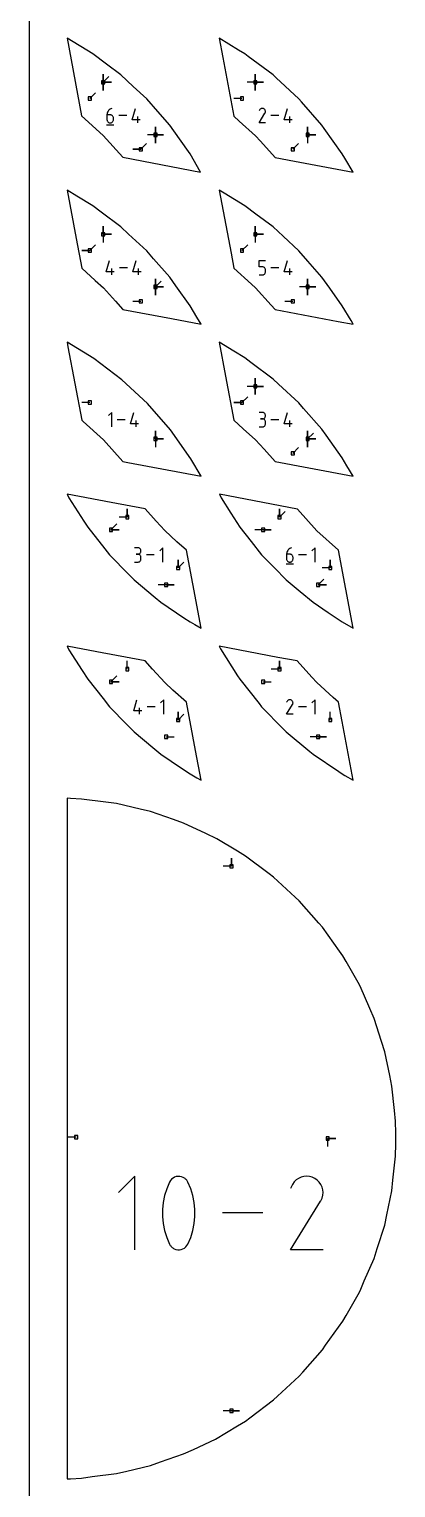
# Model space of a CAD drawing. Extents: x 0 to 800, y 0 to 1000.
# Drawn here: x 0 to 64.6, y 479.4 to 736.4 of the extents above; entities that cross this region are included whole.
import ezdxf

# ---------------------------------------------------------------- set-up
doc = ezdxf.new("R2010")
doc.units = 0

msp = doc.modelspace()

# ---------------------------------------------------------------- linework, layer by layer
at = {"layer": 'annotation', "color": 1}
for p, q in [((13.041676, 727.079997), (13.041676, 728.508747)), ((13.041676, 727.079997), (13.041676, 728.508747)), ((13.041676, 728.508747), (13.041676, 727.079997)), ((13.041676, 727.079997), (13.041676, 728.508747)), ((13.041676, 728.508747), (13.041676, 727.079997)), ((13.041676, 727.079997), (13.041676, 728.508747)), ((13.041676, 728.508747), (13.041676, 727.079997)), ((13.041676, 727.079997), (14.051955, 728.090275)), ((39.830454, 727.079997), (39.830454, 728.508747)), ((39.830454, 727.079997), (39.830454, 728.508747)), ((39.830454, 728.508747), (39.830454, 727.079997)), ((39.830454, 727.079997), (39.830454, 728.508747)), ((39.830454, 728.508747), (39.830454, 727.079997)), ((39.830454, 727.079997), (39.830454, 728.508747)), ((39.830454, 728.508747), (39.830454, 727.079997)), ((10.695753, 724.24101), (11.706032, 725.251288)), ((13.041676, 727.079997), (14.470426, 727.079997)), ((13.041676, 727.079997), (14.470426, 727.079997)), ((14.470426, 727.079997), (13.041676, 727.079997)), ((13.041676, 727.079997), (13.041676, 725.651247)), ((13.041676, 727.079997), (14.470426, 727.079997)), ((14.470426, 727.079997), (13.041676, 727.079997)), ((13.041676, 727.079997), (13.041676, 725.651247)), ((13.041676, 725.651247), (13.041676, 727.079997)), ((39.830454, 727.079997), (38.401704, 727.079997)), ((39.830454, 727.079997), (41.259204, 727.079996)), ((39.830454, 727.079997), (41.259204, 727.079996)), ((41.259204, 727.079996), (39.830454, 727.079997)), ((39.830454, 727.079997), (39.830454, 725.651247)), ((39.830454, 727.079997), (41.259204, 727.079996)), ((41.259204, 727.079996), (39.830454, 727.079997)), ((39.830454, 727.079997), (39.830454, 725.651247)), ((39.830454, 725.651247), (39.830454, 727.079997)), ((14.240462, 722.337842), (14.106466, 722.236795)), ((14.38935, 722.41981), (14.240462, 722.337842)), ((14.551604, 722.480645), (14.38935, 722.41981)), ((14.551604, 722.480645), (14.551604, 722.480645)), ((18.141094, 720.497121), (18.706673, 722.480645)), ((37.484531, 724.24101), (36.055781, 724.24101)), ((40.695428, 722.350599), (40.624613, 722.280732)), ((40.775881, 722.406077), (40.695428, 722.350599)), ((40.863818, 722.446606), (40.775881, 722.406077)), ((40.957085, 722.471628), (40.863818, 722.446606)), ((41.053528, 722.480583), (40.957085, 722.471628)), ((41.150995, 722.472911), (41.053528, 722.480583)), ((41.24733, 722.448053), (41.150995, 722.472911)), ((41.340382, 722.405449), (41.24733, 722.448053)), ((41.423606, 722.346352), (41.340382, 722.405449)), ((41.340382, 722.405449), (41.340382, 722.405449)), ((41.49319, 722.275435), (41.423606, 722.346352)), ((44.930064, 720.497121), (45.495643, 722.480645)), ((13.713377, 721.517246), (13.700836, 721.344849)), ((13.700836, 721.344849), (13.700836, 720.497121)), ((14.267215, 721.344849), (13.700836, 721.344849)), ((13.700836, 720.497121), (13.700836, 720.497121)), ((13.700836, 720.497121), (13.70998, 720.395234)), ((13.70998, 720.395234), (13.736337, 720.299324)), ((13.749982, 721.682885), (13.713377, 721.517246)), ((13.736337, 720.299324), (13.778293, 720.210996)), ((13.809121, 721.839713), (13.749982, 721.682885)), ((13.778293, 720.210996), (13.834233, 720.131854)), ((13.889268, 721.985676), (13.809121, 721.839713)), ((13.834233, 720.131854), (13.902544, 720.063503)), ((13.988892, 722.118721), (13.889268, 721.985676)), ((13.902544, 720.063503), (13.981611, 720.007547)), ((13.981611, 720.007547), (14.069822, 719.965592)), ((14.106466, 722.236795), (13.988892, 722.118721)), ((14.069822, 719.965592), (14.165561, 719.939242)), ((14.165561, 719.939242), (14.267215, 719.930102)), ((14.369079, 721.335759), (14.267215, 721.344849)), ((14.267215, 719.930102), (14.369079, 719.939242)), ((14.267215, 719.930102), (14.267215, 719.930102)), ((14.46493, 721.309541), (14.369079, 721.335759)), ((14.369079, 719.939242), (14.46493, 719.965592)), ((14.553173, 721.267778), (14.46493, 721.309541)), ((14.46493, 719.965592), (14.553173, 720.007547)), ((14.632215, 721.212049), (14.553173, 721.267778)), ((14.553173, 720.007547), (14.632215, 720.063503)), ((14.70046, 721.143937), (14.632215, 721.212049)), ((14.632215, 720.063503), (14.70046, 720.131854)), ((14.756314, 721.065022), (14.70046, 721.143937)), ((14.70046, 720.131854), (14.756314, 720.210996)), ((14.798184, 720.976885), (14.756314, 721.065022)), ((14.756314, 720.210996), (14.798184, 720.299324)), ((14.824475, 720.881107), (14.798184, 720.976885)), ((14.798184, 720.299324), (14.824475, 720.395234)), ((14.833593, 720.77927), (14.824475, 720.881107)), ((14.824475, 720.395234), (14.833593, 720.497121)), ((14.833593, 720.497121), (14.833593, 720.77927)), ((14.833593, 720.77927), (14.833593, 720.77927)), ((17.18488, 721.205374), (15.790287, 721.205374)), ((19.55728, 720.497121), (18.141094, 720.497121)), ((19.132776, 719.930102), (19.132776, 721.06286)), ((40.489614, 719.930082), (41.536319, 721.615142)), ((41.622371, 719.930082), (40.489614, 719.930082)), ((40.56559, 722.197035), (40.491214, 722.054361)), ((40.624613, 722.280732), (40.56559, 722.197035)), ((41.548516, 722.194873), (41.49319, 722.275435)), ((41.536319, 721.615142), (41.53757, 721.61669)), ((41.536319, 721.615142), (41.536319, 721.615142)), ((41.53757, 721.61669), (41.53877, 721.618252)), ((41.53877, 721.618252), (41.539927, 721.61984)), ((41.539927, 721.61984), (41.541047, 721.621467)), ((41.541047, 721.621467), (41.542141, 721.623147)), ((41.542141, 721.623147), (41.543214, 721.624893)), ((41.543214, 721.624893), (41.544276, 721.626718)), ((41.544276, 721.626718), (41.545334, 721.628635)), ((41.545334, 721.628635), (41.546396, 721.630657)), ((41.546396, 721.630657), (41.589614, 721.72345)), ((41.546396, 721.630657), (41.546396, 721.630657)), ((41.588965, 722.106839), (41.548516, 722.194873)), ((41.613918, 722.013506), (41.588965, 722.106839)), ((41.589614, 721.72345), (41.614861, 721.819638)), ((41.622756, 721.917048), (41.613918, 722.013506)), ((41.614861, 721.819638), (41.622756, 721.917048)), ((43.973851, 721.205374), (42.579257, 721.205374)), ((46.346251, 720.497121), (44.930064, 720.497121)), ((45.921747, 719.930102), (45.921747, 721.06286)), ((13.629899, 719.611284), (14.90517, 719.611284)), ((22.257868, 717.814576), (20.829118, 717.814576)), ((22.257868, 717.814576), (22.257868, 719.243326)), ((22.257868, 717.814576), (22.257868, 719.243326)), ((22.257868, 719.243326), (22.257868, 717.814576)), ((22.257868, 717.814576), (22.257868, 719.243326)), ((22.257868, 719.243326), (22.257868, 717.814576)), ((22.257868, 717.814576), (22.257868, 719.243326)), ((22.257868, 719.243326), (22.257868, 717.814576)), ((22.257868, 717.814576), (23.686618, 717.814576)), ((22.257868, 717.814576), (23.686618, 717.814576)), ((23.686618, 717.814576), (22.257868, 717.814576)), ((22.257868, 717.814576), (22.257868, 716.385826)), ((22.257868, 717.814576), (23.686618, 717.814576)), ((23.686618, 717.814576), (22.257868, 717.814576)), ((22.257868, 717.814576), (22.257868, 716.385826)), ((22.257868, 716.385826), (22.257868, 717.814576)), ((49.046646, 717.814576), (49.046646, 719.243326)), ((49.046646, 717.814576), (49.046646, 719.243326)), ((49.046646, 719.243326), (49.046646, 717.814576)), ((49.046646, 717.814576), (49.046646, 719.243326)), ((49.046646, 719.243326), (49.046646, 717.814576)), ((49.046646, 717.814576), (50.475396, 717.814576)), ((49.046646, 717.814576), (50.475396, 717.814576)), ((50.475396, 717.814576), (49.046646, 717.814576)), ((49.046646, 717.814576), (49.046646, 716.385826)), ((19.665014, 715.271749), (18.236264, 715.271749)), ((19.665014, 715.271749), (18.236264, 715.271749)), ((18.236264, 715.271749), (19.665014, 715.271749)), ((19.665014, 715.271749), (20.675293, 716.282027)), ((46.453792, 715.271749), (47.464071, 716.282027)), ((13.041676, 700.291219), (13.041676, 701.719969)), ((13.041676, 700.291219), (13.041676, 701.719969)), ((13.041676, 701.719969), (13.041676, 700.291219)), ((13.041676, 700.291219), (13.041676, 701.719969)), ((13.041676, 701.719969), (13.041676, 700.291219)), ((13.041676, 700.291219), (14.470426, 700.291219)), ((13.041676, 700.291219), (14.470426, 700.291219)), ((14.470426, 700.291219), (13.041676, 700.291219)), ((13.041676, 700.291219), (13.041676, 698.862469)), ((39.830454, 700.291219), (39.830454, 701.719969)), ((39.830454, 700.291219), (39.830454, 701.719969)), ((39.830454, 701.719969), (39.830454, 700.291219)), ((39.830454, 700.291219), (39.830454, 701.719969)), ((39.830454, 701.719969), (39.830454, 700.291219)), ((39.830454, 700.291219), (41.259204, 700.291219)), ((39.830454, 700.291219), (41.259204, 700.291219)), ((41.259204, 700.291219), (39.830454, 700.291219)), ((39.830454, 700.291219), (39.830454, 698.862469)), ((10.695753, 697.452232), (9.267003, 697.452232)), ((10.695753, 697.452232), (9.267003, 697.452232)), ((9.267003, 697.452232), (10.695753, 697.452232)), ((10.695753, 697.452232), (11.706032, 698.462511)), ((37.484531, 697.452232), (38.494809, 698.462511)), ((13.559122, 693.708343), (14.1247, 695.691868)), ((14.550804, 693.141325), (14.550804, 694.274082)), ((17.326595, 694.416596), (15.932001, 694.416596)), ((18.282808, 693.708343), (18.848387, 695.691868)), ((19.274491, 693.141325), (19.274491, 694.274082)), ((40.489614, 694.556071), (40.489614, 695.691868)), ((40.489614, 695.691868), (41.622371, 695.691868)), ((41.055993, 694.556071), (40.489614, 694.556071)), ((41.157689, 694.546981), (41.055993, 694.556071)), ((41.25345, 694.520763), (41.157689, 694.546981)), ((41.341667, 694.479), (41.25345, 694.520763)), ((41.420729, 694.423271), (41.341667, 694.479)), ((41.489027, 694.355159), (41.420729, 694.423271)), ((41.54495, 694.276244), (41.489027, 694.355159)), ((41.586888, 694.188107), (41.54495, 694.276244)), ((41.613232, 694.09233), (41.586888, 694.188107)), ((41.622371, 693.990493), (41.613232, 694.09233)), ((43.973658, 694.416596), (42.579065, 694.416596)), ((44.929872, 693.708343), (45.495451, 695.691868)), ((45.921554, 693.141325), (45.921554, 694.274082)), ((14.975308, 693.708343), (13.559122, 693.708343)), ((19.698995, 693.708343), (18.282808, 693.708343)), ((22.257868, 691.025798), (22.257868, 692.454548)), ((22.257868, 691.025798), (22.257868, 692.454548)), ((22.257868, 692.454548), (22.257868, 691.025798)), ((22.257868, 691.025798), (22.257868, 692.454548)), ((22.257868, 692.454548), (22.257868, 691.025798)), ((22.257868, 691.025798), (22.257868, 692.454548)), ((22.257868, 692.454548), (22.257868, 691.025798)), ((22.257868, 691.025798), (23.268147, 692.036077)), ((40.489614, 693.141325), (41.055993, 693.141325)), ((41.055993, 693.141325), (41.157647, 693.150464)), ((41.055993, 693.141325), (41.055993, 693.141325)), ((41.157647, 693.150464), (41.253386, 693.176814)), ((41.253386, 693.176814), (41.341596, 693.218769)), ((41.341596, 693.218769), (41.420664, 693.274725)), ((41.420664, 693.274725), (41.488974, 693.343076)), ((41.488974, 693.343076), (41.544915, 693.422218)), ((41.544915, 693.422218), (41.58687, 693.510547)), ((41.58687, 693.510547), (41.613227, 693.606456)), ((41.613227, 693.606456), (41.622371, 693.708343)), ((41.622371, 693.708343), (41.622371, 693.990493)), ((41.622371, 693.990493), (41.622371, 693.990493)), ((46.346058, 693.708343), (44.929872, 693.708343)), ((49.046646, 691.025798), (49.046646, 692.454548)), ((49.046646, 691.025798), (49.046646, 692.454548)), ((49.046646, 692.454548), (49.046646, 691.025798)), ((49.046646, 691.025798), (49.046646, 692.454548)), ((49.046646, 692.454548), (49.046646, 691.025798)), ((49.046646, 691.025798), (49.046646, 692.454548)), ((49.046646, 692.454548), (49.046646, 691.025798)), ((22.257868, 691.025798), (23.686618, 691.025798)), ((22.257868, 691.025798), (23.686618, 691.025798)), ((23.686618, 691.025798), (22.257868, 691.025798)), ((22.257868, 691.025798), (22.257868, 689.597048)), ((22.257868, 691.025798), (23.686618, 691.025798)), ((23.686618, 691.025798), (22.257868, 691.025798)), ((22.257868, 691.025798), (22.257868, 689.597048)), ((22.257868, 689.597048), (22.257868, 691.025798)), ((49.046646, 691.025798), (47.617896, 691.025798)), ((49.046646, 691.025798), (50.475396, 691.025798)), ((49.046646, 691.025798), (50.475396, 691.025798)), ((50.475396, 691.025798), (49.046646, 691.025798)), ((49.046646, 691.025798), (49.046646, 689.597048)), ((49.046646, 691.025798), (50.475396, 691.025798)), ((50.475396, 691.025798), (49.046646, 691.025798)), ((49.046646, 691.025798), (49.046646, 689.597048)), ((49.046646, 689.597048), (49.046646, 691.025798)), ((19.665014, 688.482971), (18.236264, 688.482971)), ((46.453792, 688.482971), (45.025042, 688.482971)), ((39.830454, 673.502441), (38.401704, 673.502441)), ((39.830454, 673.502441), (39.830454, 674.931191)), ((39.830454, 673.502441), (39.830454, 674.931191)), ((39.830454, 674.931191), (39.830454, 673.502441)), ((39.830454, 673.502441), (39.830454, 674.931191)), ((39.830454, 674.931191), (39.830454, 673.502441)), ((39.830454, 673.502441), (39.830454, 674.931191)), ((39.830454, 674.931191), (39.830454, 673.502441)), ((39.830454, 673.502441), (41.259204, 673.502441)), ((39.830454, 673.502441), (41.259204, 673.502441)), ((41.259204, 673.502441), (39.830454, 673.502441)), ((39.830454, 673.502441), (39.830454, 672.073691)), ((39.830454, 673.502441), (41.259204, 673.502441)), ((41.259204, 673.502441), (39.830454, 673.502441)), ((39.830454, 673.502441), (39.830454, 672.073691)), ((39.830454, 672.073691), (39.830454, 673.502441)), ((37.484531, 670.663454), (38.494809, 671.673733)), ((10.695753, 670.663454), (9.267003, 670.663454)), ((14.550804, 668.90309), (13.983785, 668.335911)), ((14.550804, 666.352547), (14.550804, 668.90309)), ((17.858224, 666.919565), (18.423803, 668.90309)), ((37.484531, 670.663454), (36.055781, 670.663454)), ((37.484531, 670.663454), (36.055781, 670.663454)), ((36.055781, 670.663454), (37.484531, 670.663454)), ((41.055993, 668.900131), (40.489614, 668.900131)), ((41.157857, 668.890987), (41.055993, 668.900131)), ((41.253708, 668.864638), (41.157857, 668.890987)), ((41.341951, 668.822704), (41.253708, 668.864638)), ((41.420993, 668.766804), (41.341951, 668.822704)), ((41.489238, 668.69856), (41.420993, 668.766804)), ((41.545092, 668.619592), (41.489238, 668.69856)), ((41.586962, 668.531521), (41.545092, 668.619592)), ((41.613253, 668.435968), (41.586962, 668.531521)), ((41.622371, 668.334552), (41.613253, 668.435968)), ((41.613253, 668.23266), (41.622371, 668.334552)), ((41.622371, 668.334552), (41.622371, 668.334552)), ((44.929872, 666.919565), (45.495451, 668.90309)), ((16.902011, 667.627818), (15.507417, 667.627818)), ((19.274411, 666.919565), (17.858224, 666.919565)), ((18.849907, 666.352547), (18.849907, 667.485304)), ((40.489614, 666.352627), (41.055993, 666.352627)), ((41.055993, 667.767374), (40.772403, 667.767374)), ((40.772403, 667.767374), (41.055993, 667.767374)), ((41.055993, 667.767374), (41.157857, 667.776519)), ((41.157857, 667.75823), (41.055993, 667.767374)), ((41.055993, 667.767374), (41.055993, 667.767374)), ((41.055993, 666.352627), (41.157857, 666.361765)), ((41.055993, 666.352627), (41.055993, 666.352627)), ((41.157857, 667.776519), (41.253708, 667.802883)), ((41.253708, 667.731881), (41.157857, 667.75823)), ((41.157857, 666.361765), (41.253708, 666.388101)), ((41.253708, 667.802883), (41.341951, 667.84486)), ((41.341951, 667.689946), (41.253708, 667.731881)), ((41.253708, 666.388101), (41.341951, 666.430018)), ((41.341951, 667.84486), (41.420993, 667.900841)), ((41.420993, 667.634047), (41.341951, 667.689946)), ((41.341951, 666.430018), (41.420993, 666.485901)), ((41.420993, 667.900841), (41.489238, 667.969218)), ((41.489238, 667.565803), (41.420993, 667.634047)), ((41.420993, 666.485901), (41.489238, 666.554131)), ((41.489238, 667.969218), (41.545092, 668.048386)), ((41.545092, 667.486835), (41.489238, 667.565803)), ((41.489238, 666.554131), (41.545092, 666.633094)), ((41.545092, 668.048386), (41.586962, 668.136735)), ((41.586962, 667.398764), (41.545092, 667.486835)), ((41.545092, 666.633094), (41.586962, 666.721171)), ((41.586962, 668.136735), (41.613253, 668.23266)), ((41.613253, 667.303211), (41.586962, 667.398764)), ((41.586962, 666.721171), (41.613253, 666.816748)), ((41.622371, 667.201795), (41.613253, 667.303211)), ((41.613253, 666.816748), (41.622371, 666.918206)), ((41.622371, 666.918206), (41.622371, 667.201795)), ((41.622371, 667.201795), (41.622371, 667.201795)), ((43.973658, 667.627818), (42.579065, 667.627818)), ((46.346058, 666.919565), (44.929872, 666.919565)), ((45.921554, 666.352547), (45.921554, 667.485304)), ((22.257868, 664.23702), (22.257868, 665.66577)), ((22.257868, 664.23702), (22.257868, 665.66577)), ((22.257868, 665.66577), (22.257868, 664.23702)), ((22.257868, 664.23702), (22.257868, 665.66577)), ((22.257868, 665.66577), (22.257868, 664.23702)), ((22.257868, 664.23702), (23.686618, 664.23702)), ((22.257868, 664.23702), (23.686618, 664.23702)), ((23.686618, 664.23702), (22.257868, 664.23702)), ((22.257868, 664.23702), (22.257868, 662.80827)), ((49.046646, 664.23702), (49.046646, 665.66577)), ((49.046646, 664.23702), (49.046646, 665.66577)), ((49.046646, 665.66577), (49.046646, 664.23702)), ((49.046646, 664.23702), (49.046646, 665.66577)), ((49.046646, 665.66577), (49.046646, 664.23702)), ((49.046646, 664.23702), (49.046646, 665.66577)), ((49.046646, 665.66577), (49.046646, 664.23702)), ((49.046646, 664.23702), (50.056925, 665.247299)), ((49.046646, 664.23702), (50.475396, 664.23702)), ((49.046646, 664.23702), (50.475396, 664.23702)), ((50.475396, 664.23702), (49.046646, 664.23702)), ((49.046646, 664.23702), (49.046646, 662.80827)), ((49.046646, 664.23702), (50.475396, 664.23702)), ((50.475396, 664.23702), (49.046646, 664.23702)), ((49.046646, 664.23702), (49.046646, 662.80827)), ((49.046646, 662.80827), (49.046646, 664.23702)), ((46.453792, 661.694193), (47.464071, 662.704472)), ((17.283764, 650.462687), (15.855014, 650.462687)), ((17.283764, 650.462687), (17.283764, 651.891437)), ((17.283764, 650.462687), (17.283764, 651.891437)), ((17.283764, 651.891437), (17.283764, 650.462687)), ((44.072542, 650.462687), (44.072542, 651.891437)), ((44.072542, 650.462687), (44.072542, 651.891437)), ((44.072542, 651.891437), (44.072542, 650.462687)), ((44.072542, 650.462687), (45.08282, 651.472966)), ((14.404077, 648.238463), (15.414355, 649.248742)), ((14.404077, 648.238463), (15.832827, 648.238463)), ((14.404077, 648.238463), (15.832827, 648.238463)), ((15.832827, 648.238463), (14.404077, 648.238463)), ((41.192855, 648.238463), (39.764105, 648.238463)), ((41.192855, 648.238463), (42.621605, 648.238463)), ((41.192855, 648.238463), (42.621605, 648.238463)), ((42.621605, 648.238463), (41.192855, 648.238463)), ((19.119825, 645.06337), (18.553446, 645.06337)), ((19.119825, 643.930613), (18.836236, 643.930613)), ((18.836236, 643.930613), (19.119825, 643.930613)), ((19.221689, 645.054227), (19.119825, 645.06337)), ((19.119825, 643.930613), (19.221689, 643.939758)), ((19.221689, 643.92147), (19.119825, 643.930613)), ((19.119825, 643.930613), (19.119825, 643.930613)), ((19.31754, 645.027878), (19.221689, 645.054227)), ((19.221689, 643.939758), (19.31754, 643.966123)), ((19.31754, 643.895121), (19.221689, 643.92147)), ((19.405784, 644.985943), (19.31754, 645.027878)), ((19.31754, 643.966123), (19.405784, 644.008099)), ((19.405784, 643.853186), (19.31754, 643.895121)), ((19.484825, 644.930044), (19.405784, 644.985943)), ((19.405784, 644.008099), (19.484825, 644.06408)), ((19.484825, 643.797286), (19.405784, 643.853186)), ((19.405784, 642.593258), (19.484825, 642.64914)), ((19.55307, 644.8618), (19.484825, 644.930044)), ((19.484825, 644.06408), (19.55307, 644.132458)), ((19.55307, 643.729042), (19.484825, 643.797286)), ((19.484825, 642.64914), (19.55307, 642.717371)), ((19.608924, 644.782832), (19.55307, 644.8618)), ((19.55307, 644.132458), (19.608924, 644.211625)), ((19.608924, 643.650075), (19.55307, 643.729042)), ((19.55307, 642.717371), (19.608924, 642.796333)), ((19.650794, 644.694761), (19.608924, 644.782832)), ((19.608924, 644.211625), (19.650794, 644.299975)), ((19.650794, 643.562004), (19.608924, 643.650075)), ((19.608924, 642.796333), (19.650794, 642.884411)), ((19.677085, 644.599207), (19.650794, 644.694761)), ((19.650794, 644.299975), (19.677085, 644.395899)), ((19.677085, 643.46645), (19.650794, 643.562004)), ((19.650794, 642.884411), (19.677085, 642.979987)), ((19.686203, 644.497791), (19.677085, 644.599207)), ((19.677085, 644.395899), (19.686203, 644.497791)), ((19.686203, 643.365034), (19.677085, 643.46645)), ((19.677085, 642.979987), (19.686203, 643.081445)), ((19.686203, 644.497791), (19.686203, 644.497791)), ((19.686203, 643.081445), (19.686203, 643.365034)), ((19.686203, 643.365034), (19.686203, 643.365034)), ((22.03749, 643.791058), (20.642897, 643.791058)), ((23.560802, 645.066329), (22.993784, 644.499151)), ((23.560802, 642.515786), (23.560802, 645.066329)), ((26.253025, 641.493426), (26.253025, 642.922176)), ((26.253025, 641.493426), (26.253025, 642.922176)), ((26.253025, 642.922176), (26.253025, 641.493426)), ((45.354765, 644.102929), (45.342224, 643.930533)), ((45.342224, 643.930533), (45.342224, 643.082805)), ((45.908603, 643.930533), (45.342224, 643.930533)), ((45.342224, 643.082805), (45.342224, 643.082805)), ((45.342224, 643.082805), (45.351368, 642.980918)), ((45.351368, 642.980918), (45.377725, 642.885008)), ((45.39137, 644.268569), (45.354765, 644.102929)), ((45.377725, 642.885008), (45.419681, 642.79668)), ((45.450509, 644.425397), (45.39137, 644.268569)), ((45.419681, 642.79668), (45.475621, 642.717538)), ((45.530655, 644.57136), (45.450509, 644.425397)), ((45.475621, 642.717538), (45.543932, 642.649186)), ((45.63028, 644.704405), (45.530655, 644.57136)), ((45.543932, 642.649186), (45.622999, 642.593231)), ((45.747854, 644.822478), (45.63028, 644.704405)), ((45.88185, 644.923526), (45.747854, 644.822478)), ((46.030738, 645.005494), (45.88185, 644.923526)), ((46.010467, 643.921442), (45.908603, 643.930533)), ((46.106318, 643.895225), (46.010467, 643.921442)), ((46.192991, 645.066329), (46.030738, 645.005494)), ((46.194561, 643.853461), (46.106318, 643.895225)), ((46.192991, 645.066329), (46.192991, 645.066329)), ((46.273603, 643.797733), (46.194561, 643.853461)), ((46.194561, 642.593231), (46.273603, 642.649186)), ((46.341848, 643.729621), (46.273603, 643.797733)), ((46.273603, 642.649186), (46.341848, 642.717538)), ((46.397702, 643.650706), (46.341848, 643.729621)), ((46.341848, 642.717538), (46.397702, 642.79668)), ((46.439572, 643.562569), (46.397702, 643.650706)), ((46.397702, 642.79668), (46.439572, 642.885008)), ((46.465863, 643.466791), (46.439572, 643.562569)), ((46.439572, 642.885008), (46.465863, 642.980918)), ((46.474981, 643.364954), (46.465863, 643.466791)), ((46.465863, 642.980918), (46.474981, 643.082805)), ((46.474981, 643.082805), (46.474981, 643.364954)), ((46.474981, 643.364954), (46.474981, 643.364954)), ((48.826268, 643.791058), (47.431675, 643.791058)), ((50.34958, 645.066329), (49.782562, 644.499151)), ((50.34958, 642.515786), (50.34958, 645.066329)), ((53.041803, 641.493426), (53.041803, 642.922176)), ((53.041803, 641.493426), (53.041803, 642.922176)), ((53.041803, 642.922176), (53.041803, 641.493426)), ((18.553446, 642.515866), (19.119825, 642.515866)), ((19.119825, 642.515866), (19.221689, 642.525004)), ((19.119825, 642.515866), (19.119825, 642.515866)), ((19.221689, 642.525004), (19.31754, 642.55134)), ((19.31754, 642.55134), (19.405784, 642.593258)), ((26.253025, 641.493426), (27.263304, 642.503705)), ((45.271287, 642.196968), (46.546558, 642.196968)), ((45.622999, 642.593231), (45.711209, 642.551276)), ((45.711209, 642.551276), (45.806949, 642.524926)), ((45.806949, 642.524926), (45.908603, 642.515786)), ((45.908603, 642.515786), (46.010467, 642.524926)), ((45.908603, 642.515786), (45.908603, 642.515786)), ((46.010467, 642.524926), (46.106318, 642.551276)), ((46.106318, 642.551276), (46.194561, 642.593231)), ((53.041803, 641.493426), (51.613053, 641.493426)), ((24.122795, 638.536318), (22.694045, 638.536318)), ((24.122795, 638.536318), (25.551545, 638.536318)), ((24.122795, 638.536318), (25.551545, 638.536318)), ((25.551545, 638.536318), (24.122795, 638.536318)), ((50.911573, 638.536318), (51.921851, 639.546597)), ((50.911573, 638.536318), (52.340323, 638.536318)), ((50.911573, 638.536318), (52.340323, 638.536318)), ((52.340323, 638.536318), (50.911573, 638.536318)), ((17.283764, 623.673909), (17.283764, 625.102659)), ((44.072542, 623.673909), (44.072542, 625.102659)), ((44.072542, 623.673909), (44.072542, 625.102659)), ((44.072542, 625.102659), (44.072542, 623.673909)), ((14.404077, 621.449685), (15.414355, 622.459964)), ((44.072542, 623.673909), (42.643792, 623.673909)), ((14.404077, 621.449685), (15.832827, 621.449685)), ((14.404077, 621.449685), (15.832827, 621.449685)), ((15.832827, 621.449685), (14.404077, 621.449685)), ((41.192855, 621.449685), (42.621604, 621.449685)), ((18.411732, 616.294026), (18.97731, 618.277551)), ((22.179205, 617.00228), (20.784612, 617.00228)), ((23.702517, 618.277551), (23.135499, 617.710373)), ((23.702517, 615.727008), (23.702517, 618.277551)), ((45.342224, 615.726987), (46.388929, 617.412048)), ((45.4182, 617.993941), (45.343823, 617.851267)), ((45.477223, 618.077637), (45.4182, 617.993941)), ((45.548038, 618.147504), (45.477223, 618.077637)), ((45.628491, 618.202982), (45.548038, 618.147504)), ((45.716427, 618.243512), (45.628491, 618.202982)), ((45.809694, 618.268534), (45.716427, 618.243512)), ((45.906138, 618.277489), (45.809694, 618.268534)), ((46.003605, 618.269817), (45.906138, 618.277489)), ((46.09994, 618.244959), (46.003605, 618.269817)), ((46.192991, 618.202354), (46.09994, 618.244959)), ((46.276216, 618.143257), (46.192991, 618.202354)), ((46.192991, 618.202354), (46.192991, 618.202354)), ((46.3458, 618.072341), (46.276216, 618.143257)), ((46.401126, 617.991779), (46.3458, 618.072341)), ((46.388929, 617.412048), (46.39018, 617.413596)), ((46.388929, 617.412048), (46.388929, 617.412048)), ((46.39018, 617.413596), (46.39138, 617.415158)), ((46.39138, 617.415158), (46.392536, 617.416745)), ((46.392536, 617.416745), (46.393657, 617.418373)), ((46.393657, 617.418373), (46.394751, 617.420053)), ((46.394751, 617.420053), (46.395824, 617.421799)), ((46.395824, 617.421799), (46.396886, 617.423623)), ((46.396886, 617.423623), (46.397944, 617.42554)), ((46.397944, 617.42554), (46.399005, 617.427563)), ((46.399005, 617.427563), (46.442224, 617.520356)), ((46.399005, 617.427563), (46.399005, 617.427563)), ((46.441575, 617.903745), (46.401126, 617.991779)), ((46.466528, 617.810412), (46.441575, 617.903745)), ((46.442224, 617.520356), (46.467471, 617.616544)), ((46.475366, 617.713954), (46.466528, 617.810412)), ((46.467471, 617.616544), (46.475366, 617.713954)), ((48.826461, 617.00228), (47.431867, 617.00228)), ((50.349773, 618.277551), (49.782754, 617.710373)), ((50.349773, 615.727008), (50.349773, 618.277551)), ((19.827918, 616.294026), (18.411732, 616.294026)), ((19.403414, 615.727008), (19.403414, 616.859765)), ((26.253025, 614.704648), (26.253025, 616.133398)), ((26.253025, 614.704648), (26.253025, 616.133398)), ((26.253025, 616.133398), (26.253025, 614.704648)), ((26.253025, 614.704648), (27.263304, 615.714927)), ((46.474981, 615.726987), (45.342224, 615.726987)), ((53.041803, 614.704648), (53.041803, 616.133398)), ((24.122795, 611.74754), (25.551545, 611.74754)), ((50.911573, 611.74754), (49.482823, 611.74754)), ((50.911573, 611.74754), (52.340323, 611.74754)), ((50.911573, 611.74754), (52.340323, 611.74754)), ((52.340323, 611.74754), (50.911573, 611.74754)), ((35.622755, 588.920505), (34.194005, 588.920505)), ((35.622755, 588.920505), (35.622755, 590.349254)), ((35.622755, 588.920505), (35.622755, 590.349254)), ((35.622755, 590.349254), (35.622755, 588.920505)), ((8.271666, 541.187112), (6.842916, 541.187112)), ((52.567917, 540.948987), (53.996667, 540.948987)), ((52.567917, 540.948987), (53.996667, 540.948987)), ((53.996667, 540.948987), (52.567917, 540.948987)), ((52.567917, 540.948987), (52.567917, 539.520237)), ((18.618258, 534.307265), (15.738506, 531.426701)), ((18.618258, 521.35366), (18.618258, 534.307265)), ((24.221259, 532.113854), (23.848846, 530.912295)), ((24.717811, 533.281548), (24.221259, 532.113854)), ((24.885026, 533.559619), (24.717811, 533.281548)), ((24.717811, 533.281548), (24.717811, 533.281548)), ((25.09342, 533.796584), (24.885026, 533.559619)), ((25.336093, 533.990151), (25.09342, 533.796584)), ((25.606145, 534.138026), (25.336093, 533.990151)), ((25.896676, 534.237916), (25.606145, 534.138026)), ((26.200786, 534.287528), (25.896676, 534.237916)), ((26.511576, 534.284569), (26.200786, 534.287528)), ((26.822144, 534.226744), (26.511576, 534.284569)), ((27.125592, 534.111762), (26.822144, 534.226744)), ((27.241757, 534.050718), (27.125592, 534.111762)), ((27.125592, 534.111762), (27.125592, 534.111762)), ((27.353229, 533.980601), (27.241757, 534.050718)), ((27.459465, 533.901967), (27.353229, 533.980601)), ((27.559925, 533.815369), (27.459465, 533.901967)), ((27.654066, 533.721364), (27.559925, 533.815369)), ((27.741348, 533.620505), (27.654066, 533.721364)), ((27.821228, 533.513349), (27.741348, 533.620505)), ((27.893165, 533.400449), (27.821228, 533.513349)), ((27.956618, 533.28236), (27.893165, 533.400449)), ((28.455577, 532.112259), (27.956618, 533.28236)), ((27.956618, 533.28236), (27.956618, 533.28236)), ((28.829796, 530.908896), (28.455577, 532.112259)), ((46.38789, 532.866878), (46.010151, 532.142269)), ((46.687657, 533.291951), (46.38789, 532.866878)), ((47.047309, 533.646788), (46.687657, 533.291951)), ((47.455909, 533.928548), (47.047309, 533.646788)), ((47.902519, 534.13439), (47.455909, 533.928548)), ((48.3762, 534.26147), (47.902519, 534.13439)), ((48.866015, 534.306949), (48.3762, 534.26147)), ((49.361024, 534.267985), (48.866015, 534.306949)), ((49.85029, 534.141735), (49.361024, 534.267985)), ((50.322875, 533.925359), (49.85029, 534.141735)), ((50.745551, 533.625218), (50.322875, 533.925359)), ((50.322875, 533.925359), (50.322875, 533.925359)), ((51.098955, 533.265051), (50.745551, 533.625218)), ((51.379942, 532.855896), (51.098955, 533.265051)), ((51.585372, 532.408791), (51.379942, 532.855896)), ((51.712102, 531.934776), (51.585372, 532.408791)), ((23.60057, 529.686454), (23.476432, 528.445909)), ((23.848846, 530.912295), (23.60057, 529.686454)), ((29.079275, 529.68185), (28.829796, 530.908896)), ((29.204014, 528.440704), (29.079275, 529.68185)), ((46.002028, 521.353555), (51.317994, 529.911578)), ((51.317994, 529.911578), (51.324349, 529.919441)), ((51.317994, 529.911578), (51.317994, 529.911578)), ((51.324349, 529.919441), (51.330443, 529.927372)), ((51.330443, 529.927372), (51.336317, 529.935436)), ((51.336317, 529.935436), (51.34201, 529.943701)), ((51.34201, 529.943701), (51.347562, 529.952234)), ((51.347562, 529.952234), (51.353015, 529.9611)), ((51.353015, 529.9611), (51.358407, 529.970368)), ((51.358407, 529.970368), (51.363779, 529.980104)), ((51.363779, 529.980104), (51.369171, 529.990375)), ((51.369171, 529.990375), (51.588666, 530.461649)), ((51.369171, 529.990375), (51.369171, 529.990375)), ((51.588666, 530.461649), (51.716892, 530.950166)), ((51.756989, 531.444888), (51.712102, 531.934776)), ((51.716892, 530.950166), (51.756989, 531.444888)), ((23.476432, 528.445909), (23.476432, 527.200244)), ((23.476432, 527.200244), (23.60057, 525.959037)), ((29.079275, 525.954434), (29.204014, 527.195039)), ((29.204014, 527.195039), (29.204014, 528.440704)), ((41.144667, 527.830463), (34.061857, 527.830463)), ((23.60057, 525.959037), (23.848846, 524.731872)), ((23.848846, 524.731872), (24.221259, 523.528327)), ((28.455577, 523.526733), (28.829796, 524.728472)), ((28.829796, 524.728472), (29.079275, 525.954434)), ((24.221259, 523.528327), (24.717811, 522.357986)), ((24.717811, 522.357986), (24.717811, 522.357986)), ((24.717811, 522.357986), (24.781033, 522.240133)), ((24.781033, 522.240133), (24.852439, 522.127795)), ((24.852439, 522.127795), (24.931727, 522.021315)), ((24.931727, 522.021315), (25.018598, 521.921033)), ((25.018598, 521.921033), (25.112749, 521.827289)), ((25.112749, 521.827289), (25.213881, 521.740425)), ((27.338426, 521.653113), (27.580995, 521.846151)), ((27.580995, 521.846151), (27.789386, 522.082139)), ((27.789386, 522.082139), (27.956618, 522.358798)), ((27.956618, 522.358798), (28.455577, 523.526733)), ((27.956618, 522.358798), (27.956618, 522.358798)), ((25.213881, 521.740425), (25.321692, 521.660782)), ((25.321692, 521.660782), (25.435881, 521.588701)), ((25.435881, 521.588701), (25.556148, 521.524523)), ((25.556148, 521.524523), (25.556148, 521.524523)), ((25.556148, 521.524523), (25.857206, 521.411979)), ((25.857206, 521.411979), (26.165966, 521.356066)), ((26.165966, 521.356066), (26.475448, 521.354503)), ((26.475448, 521.354503), (26.778672, 521.405009)), ((26.778672, 521.405009), (27.068658, 521.505306)), ((27.068658, 521.505306), (27.338426, 521.653113)), ((51.755034, 521.353555), (46.002028, 521.353555)), ((35.622755, 492.977468), (34.194005, 492.977468)), ((35.622755, 492.977468), (37.051505, 492.977468)), ((35.622755, 492.977468), (37.051505, 492.977468)), ((37.051505, 492.977468), (35.622755, 492.977468))]:
    msp.add_line(p, q, dxfattribs=at)
at = {"layer": 'boundary', "color": 5}
for p, q in [((11.218585, 732.080581), (6.697841, 734.838762)), ((6.697841, 734.838762), (9.243696, 721.191372)), ((36.884762, 732.765498), (33.456278, 734.857274)), ((33.456278, 734.857274), (34.096004, 731.463729)), ((38.007363, 732.080581), (36.884762, 732.765498)), ((13.593436, 730.298449), (11.218585, 732.080581)), ((16.15955, 728.372789), (13.593436, 730.298449)), ((34.096004, 731.463729), (36.049764, 721.099653)), ((38.597091, 731.638038), (38.007363, 732.080581)), ((42.948328, 728.372789), (38.597091, 731.638038)), ((18.338578, 726.355914), (16.15955, 728.372789)), ((43.489429, 727.871954), (42.948328, 728.372789)), ((47.481875, 724.176606), (43.489429, 727.871954)), ((20.693097, 724.176606), (18.338578, 726.355914)), ((22.653195, 721.946375), (20.693097, 724.176606)), ((47.968611, 723.62279), (47.481875, 724.176606)), ((51.55993, 719.536528), (47.968611, 723.62279)), ((9.243696, 721.191372), (13.053847, 717.678261)), ((24.771152, 719.536528), (22.653195, 721.946375)), ((36.049764, 721.099653), (36.991615, 720.250046)), ((36.991615, 720.250046), (39.868081, 717.655299)), ((13.053847, 717.678261), (16.500694, 713.862437)), ((26.491548, 717.116577), (24.771152, 719.536528)), ((39.868081, 717.655299), (40.717688, 716.713447)), ((51.987142, 718.9356), (51.55993, 719.536528)), ((55.139278, 714.50173), (51.987142, 718.9356)), ((28.3505, 714.50173), (26.491548, 717.116577)), ((40.717688, 716.713447), (43.312435, 713.836982)), ((16.500694, 713.862437), (30.189559, 711.260786)), ((30.189559, 711.260786), (28.3505, 714.50173)), ((43.312435, 713.836982), (46.70598, 713.197255)), ((46.70598, 713.197255), (57.070056, 711.243496)), ((55.615536, 713.698033), (55.139278, 714.50173)), ((57.070056, 711.243496), (55.615536, 713.698033)), ((8.396913, 707.013352), (6.6675, 708.068496)), ((6.6675, 708.068496), (8.275461, 699.538772)), ((11.218585, 705.291803), (8.396913, 707.013352)), ((34.336155, 707.531668), (33.456278, 708.068496)), ((33.456278, 708.068496), (35.548356, 696.970683)), ((38.007363, 705.291803), (34.336155, 707.531668)), ((12.700874, 704.179466), (11.218585, 705.291803)), ((39.935933, 703.844568), (38.007363, 705.291803)), ((16.15955, 701.584011), (12.700874, 704.179466)), ((42.948328, 701.584011), (39.935933, 703.844568)), ((8.275461, 699.538772), (9.260986, 694.310875)), ((17.519614, 700.325156), (16.15955, 701.584011)), ((20.693097, 697.387828), (17.519614, 700.325156)), ((44.717874, 699.946146), (42.948328, 701.584011)), ((47.481875, 697.387828), (44.717874, 699.946146)), ((21.916514, 695.995805), (20.693097, 697.387828)), ((35.548356, 696.970683), (36.049764, 694.310875)), ((49.073632, 695.576701), (47.481875, 697.387828)), ((9.260986, 694.310875), (11.628342, 692.175376)), ((24.771152, 692.74775), (21.916514, 695.995805)), ((36.049764, 694.310875), (39.129872, 691.53243)), ((51.55993, 692.74775), (49.073632, 695.576701)), ((11.628342, 692.175376), (13.079303, 690.866521)), ((25.844956, 691.237311), (24.771152, 692.74775)), ((39.129872, 691.53243), (39.868081, 690.866521)), ((52.95703, 690.782555), (51.55993, 692.74775)), ((13.079303, 690.866521), (15.214802, 688.499165)), ((28.3505, 687.712952), (25.844956, 691.237311)), ((39.868081, 690.866521), (42.646526, 687.786412)), ((55.139278, 687.712952), (52.95703, 690.782555)), ((15.214802, 688.499165), (16.523657, 687.048204)), ((16.523657, 687.048204), (25.05338, 685.440243)), ((29.547582, 685.692847), (28.3505, 687.712952)), ((42.646526, 687.786412), (43.312435, 687.048204)), ((43.312435, 687.048204), (54.410248, 684.956125)), ((56.696772, 685.084644), (55.139278, 687.712952)), ((25.05338, 685.440243), (30.281278, 684.454718)), ((30.281278, 684.454718), (29.547582, 685.692847)), ((54.410248, 684.956125), (57.070056, 684.454718)), ((57.070056, 684.454718), (56.696772, 685.084644)), ((11.362032, 678.39538), (6.6675, 681.279718)), ((6.6675, 681.279718), (6.823109, 680.454262)), ((36.035227, 679.706258), (33.456278, 681.279718)), ((33.456278, 681.279718), (34.580122, 675.318084)), ((6.823109, 680.454262), (9.260986, 667.522097)), ((38.007363, 678.503025), (36.035227, 679.706258)), ((16.291169, 674.673409), (11.362032, 678.39538)), ((39.043372, 677.725585), (38.007363, 678.503025)), ((42.948328, 674.795233), (39.043372, 677.725585)), ((20.811492, 670.464338), (16.291169, 674.673409)), ((34.580122, 675.318084), (36.049764, 667.522097)), ((43.898911, 673.915388), (42.948328, 674.795233)), ((47.481875, 670.59905), (43.898911, 673.915388)), ((24.875069, 665.812801), (20.811492, 670.464338)), ((48.336951, 669.626131), (47.481875, 670.59905)), ((51.55993, 665.958972), (48.336951, 669.626131)), ((9.260986, 667.522097), (9.490085, 667.315436)), ((9.490085, 667.315436), (13.079303, 664.077743)), ((28.466347, 660.728681), (24.875069, 665.812801)), ((36.049764, 667.522097), (37.704367, 666.029544)), ((37.704367, 666.029544), (39.868081, 664.077743)), ((52.310438, 664.903289), (51.55993, 665.958972)), ((13.079303, 664.077743), (16.523657, 660.259426)), ((39.868081, 664.077743), (41.360634, 662.423139)), ((55.139278, 660.924175), (52.310438, 664.903289)), ((30.281278, 657.66594), (28.466347, 660.728681)), ((41.360634, 662.423139), (43.312435, 660.259426)), ((55.975948, 659.512273), (55.139278, 660.924175)), ((16.523657, 660.259426), (17.349113, 660.103817)), ((17.349113, 660.103817), (30.281278, 657.66594)), ((43.312435, 660.259426), (49.274069, 659.135582)), ((49.274069, 659.135582), (57.070056, 657.66594)), ((57.070056, 657.66594), (55.975948, 659.512273)), ((14.463487, 653.021298), (6.6675, 654.49094)), ((6.6675, 654.49094), (7.007698, 653.881593)), ((7.007698, 653.881593), (9.627947, 649.762128)), ((20.425121, 651.897454), (14.463487, 653.021298)), ((47.236861, 651.871999), (33.547997, 654.47365)), ((33.547997, 654.47365), (33.796476, 653.881593)), ((33.796476, 653.881593), (35.518354, 651.174516)), ((22.376922, 649.733741), (20.425121, 651.897454)), ((35.518354, 651.174516), (37.111893, 648.669208)), ((50.683709, 648.056175), (47.236861, 651.871999)), ((9.627947, 649.762128), (10.323115, 648.669208)), ((10.323115, 648.669208), (13.353039, 644.840999)), ((23.869475, 648.079137), (22.376922, 649.733741)), ((26.033188, 646.127336), (23.869475, 648.079137)), ((37.111893, 648.669208), (39.102986, 646.153528)), ((54.47657, 644.634783), (50.683709, 648.056175)), ((27.687792, 644.634783), (26.033188, 646.127336)), ((39.102986, 646.153528), (40.945673, 643.825351)), ((13.353039, 644.840999), (14.156896, 643.825351)), ((14.156896, 643.825351), (17.564387, 640.328966)), ((28.811636, 638.673149), (27.687792, 644.634783)), ((40.945673, 643.825351), (43.184882, 641.527727)), ((57.057095, 630.884619), (54.47657, 644.634783)), ((17.564387, 640.328966), (18.468415, 639.401354)), ((43.184882, 641.527727), (45.257193, 639.401354)), ((18.468415, 639.401354), (22.217343, 636.273862)), ((30.281278, 630.877162), (28.811636, 638.673149)), ((45.257193, 639.401354), (47.720774, 637.346145)), ((22.217343, 636.273862), (23.211957, 635.444119)), ((23.211957, 635.444119), (27.262592, 632.718678)), ((47.720774, 637.346145), (50.000735, 635.444119)), ((50.000735, 635.444119), (52.662581, 633.653115)), ((27.262592, 632.718678), (28.33725, 631.995602)), ((52.662581, 633.653115), (55.126028, 631.995602)), ((28.33725, 631.995602), (29.179662, 631.510945)), ((29.179662, 631.510945), (30.281278, 630.877162)), ((55.126028, 631.995602), (57.057095, 630.884619)), ((11.895397, 626.716637), (6.6675, 627.702162)), ((6.6675, 627.702162), (7.007698, 627.092815)), ((43.820354, 625.748403), (33.456278, 627.702162)), ((33.456278, 627.702162), (33.712561, 627.243121)), ((33.712561, 627.243121), (36.716182, 622.502553)), ((7.007698, 627.092815), (9.32849, 623.444146)), ((20.425121, 625.108676), (11.895397, 626.716637)), ((21.733976, 623.657715), (20.425121, 625.108676)), ((47.213898, 625.108676), (43.820354, 625.748403)), ((49.808646, 622.23221), (47.213898, 625.108676)), ((9.32849, 623.444146), (10.323115, 621.88043)), ((23.869475, 621.290359), (21.733976, 623.657715)), ((36.716182, 622.502553), (37.111893, 621.88043)), ((50.658253, 621.290359), (49.808646, 622.23221)), ((10.323115, 621.88043), (13.006762, 618.48973)), ((25.320436, 619.981504), (23.869475, 621.290359)), ((27.687792, 617.846005), (25.320436, 619.981504)), ((37.111893, 621.88043), (40.488093, 617.614711)), ((53.534719, 618.695612), (50.658253, 621.290359)), ((13.006762, 618.48973), (14.156896, 617.036573)), ((14.156896, 617.036573), (17.174959, 613.939775)), ((29.295753, 609.316282), (27.687792, 617.846005)), ((40.488093, 617.614711), (40.945673, 617.036573)), ((40.945673, 617.036573), (44.742592, 613.140601)), ((54.47657, 617.846005), (53.534719, 618.695612)), ((55.116296, 614.45246), (54.47657, 617.846005)), ((57.070056, 604.088384), (55.116296, 614.45246)), ((17.174959, 613.939775), (18.468415, 612.612576)), ((18.468415, 612.612576), (21.788894, 609.842512)), ((44.742592, 613.140601), (45.257193, 612.612576)), ((45.257193, 612.612576), (49.43457, 609.127656)), ((21.788894, 609.842512), (23.211957, 608.655341)), ((30.281278, 604.088384), (29.295753, 609.316282)), ((23.211957, 608.655341), (26.799662, 606.241379)), ((49.43457, 609.127656), (50.000735, 608.655341)), ((50.000735, 608.655341), (54.514299, 605.618421)), ((26.799662, 606.241379), (28.33725, 605.206824)), ((28.33725, 605.206824), (29.542547, 604.513391)), ((29.542547, 604.513391), (30.281278, 604.088384)), ((54.514299, 605.618421), (55.126028, 605.206824)), ((55.126028, 605.206824), (55.605554, 604.930942)), ((55.605554, 604.930942), (57.070056, 604.088384)), ((7.251479, 600.887499), (6.667502, 600.913384)), ((6.667502, 600.913384), (6.667502, 505.963792)), ((9.232899, 600.770045), (7.251479, 600.887499)), ((13.483031, 600.21978), (9.232899, 600.770045)), ((15.359217, 599.97687), (13.483031, 600.21978)), ((19.530244, 598.992517), (15.359217, 599.97687)), ((21.37151, 598.557982), (19.530244, 598.992517)), ((25.419219, 597.149981), (21.37151, 598.557982)), ((27.206047, 596.528431), (25.419219, 597.149981)), ((31.087529, 594.7117), (27.206047, 596.528431)), ((33.029113, 593.786174), (31.087529, 594.7117)), ((36.703225, 591.579974), (33.029113, 593.786174)), ((38.096996, 590.729611), (36.703225, 591.579974)), ((42.256969, 587.60789), (38.096996, 590.729611)), ((43.037961, 587.021819), (42.256969, 587.60789)), ((46.854915, 583.488905), (43.037961, 587.021819)), ((47.571508, 582.825637), (46.854915, 583.488905)), ((51.004967, 578.91899), (47.571508, 582.825637)), ((51.649563, 578.185558), (51.004967, 578.91899)), ((54.663143, 573.946584), (51.649563, 578.185558)), ((55.228911, 573.150761), (54.663143, 573.946584)), ((55.820212, 572.152926), (55.228911, 573.150761)), ((57.931077, 568.423227), (55.820212, 572.152926)), ((58.2716, 567.774617), (57.931077, 568.423227)), ((59.987786, 563.847643), (58.2716, 567.774617)), ((60.745383, 562.114113), (59.987786, 563.847643)), ((62.048702, 558.031493), (60.745383, 562.114113)), ((62.624041, 556.229254), (62.048702, 558.031493)), ((63.50067, 552.034265), (62.624041, 556.229254)), ((63.887651, 550.182422), (63.50067, 552.034265)), ((64.328302, 545.91953), (63.887651, 550.182422)), ((64.522823, 544.037712), (64.328302, 545.91953)), ((64.57801, 541.894909), (64.522823, 544.037712)), ((64.522823, 537.860261), (64.57801, 540.003064)), ((64.57801, 540.003064), (64.57801, 541.894909)), ((64.082173, 533.597369), (64.522823, 537.860261)), ((63.887651, 531.715552), (64.082173, 533.597369)), ((63.011022, 527.520562), (63.887651, 531.715552)), ((62.624041, 525.668719), (63.011022, 527.520562)), ((61.320722, 521.586099), (62.624041, 525.668719)), ((59.029196, 515.856886), (60.745383, 519.78386)), ((60.745383, 519.78386), (61.320722, 521.586099)), ((57.931077, 513.474746), (58.2716, 514.123356)), ((58.2716, 514.123356), (59.029196, 515.856886)), ((55.820212, 509.745047), (57.931077, 513.474746)), ((55.228911, 508.747212), (55.820212, 509.745047)), ((52.215331, 504.508238), (55.228911, 508.747212)), ((6.667502, 505.963792), (6.6675, 480.984589)), ((51.649563, 503.712415), (52.215331, 504.508238)), ((48.216104, 499.805769), (51.649563, 503.712415)), ((43.754554, 495.539422), (47.571508, 499.072337)), ((47.571508, 499.072337), (48.216104, 499.805769)), ((38.877987, 491.754432), (43.037961, 494.876154)), ((43.037961, 494.876154), (43.754554, 495.539422)), ((36.703225, 490.317999), (38.096995, 491.168362)), ((38.096995, 491.168362), (38.877987, 491.754432)), ((32.800977, 487.988254), (36.703225, 490.317999)), ((27.206047, 485.369542), (28.919495, 486.171523)), ((28.919495, 486.171523), (32.800977, 487.988254)), ((17.200482, 482.355638), (21.37151, 483.339991)), ((21.37151, 483.339991), (23.158337, 483.961541)), ((23.158337, 483.961541), (27.206047, 485.369542)), ((6.6675, 480.984589), (7.25125, 481.010467)), ((7.25125, 481.010467), (9.232899, 481.127929)), ((9.232899, 481.127929), (11.109084, 481.370838)), ((11.109084, 481.370838), (15.359217, 481.921103)), ((15.359217, 481.921103), (17.200482, 482.355638))]:
    msp.add_line(p, q, dxfattribs=at)
at = {"layer": 'frame', "color": 5}
msp.add_line((0, 1000), (0, 0), dxfattribs=at)
at = {"layer": 'hole', "color": 5}
for p, q in [((13.327426, 727.365747), (12.755926, 727.365747)), ((12.755926, 727.365747), (12.755926, 726.794247)), ((12.755926, 726.794247), (13.327426, 726.794247)), ((13.327426, 726.794247), (13.327426, 727.365747)), ((40.116204, 727.365747), (39.544704, 727.365747)), ((39.544704, 727.365747), (39.544704, 726.794247)), ((39.544704, 726.794247), (40.116204, 726.794247)), ((40.116204, 726.794247), (40.116204, 727.365747)), ((10.981503, 724.52676), (10.410003, 724.52676)), ((10.410003, 724.52676), (10.410003, 723.95526)), ((10.410003, 723.95526), (10.981503, 723.95526)), ((10.981503, 723.95526), (10.981503, 724.52676)), ((37.770281, 724.52676), (37.198781, 724.52676)), ((37.198781, 724.52676), (37.198781, 723.95526)), ((37.198781, 723.95526), (37.770281, 723.95526)), ((37.770281, 723.95526), (37.770281, 724.52676)), ((22.543618, 718.100326), (21.972118, 718.100326)), ((21.972118, 718.100326), (21.972118, 717.528826)), ((21.972118, 717.528826), (22.543618, 717.528826)), ((22.543618, 717.528826), (22.543618, 718.100326)), ((49.332396, 718.100326), (48.760896, 718.100326)), ((48.760896, 718.100326), (48.760896, 717.528826)), ((48.760896, 717.528826), (49.332396, 717.528826)), ((49.332396, 717.528826), (49.332396, 718.100326)), ((19.950764, 715.557499), (19.379264, 715.557499)), ((19.379264, 715.557499), (19.379264, 714.985999)), ((19.379264, 714.985999), (19.950764, 714.985999)), ((19.950764, 714.985999), (19.950764, 715.557499)), ((46.739542, 715.557499), (46.168042, 715.557499)), ((46.168042, 715.557499), (46.168042, 714.985999)), ((46.168042, 714.985999), (46.739542, 714.985999)), ((46.739542, 714.985999), (46.739542, 715.557499)), ((13.327426, 700.576969), (12.755926, 700.576969)), ((12.755926, 700.576969), (12.755926, 700.005469)), ((12.755926, 700.005469), (13.327426, 700.005469)), ((13.327426, 700.005469), (13.327426, 700.576969)), ((40.116204, 700.576969), (39.544704, 700.576969)), ((39.544704, 700.576969), (39.544704, 700.005469)), ((39.544704, 700.005469), (40.116204, 700.005469)), ((40.116204, 700.005469), (40.116204, 700.576969)), ((10.981503, 697.737982), (10.410003, 697.737982)), ((10.410003, 697.737982), (10.410003, 697.166482)), ((10.410003, 697.166482), (10.981503, 697.166482)), ((10.981503, 697.166482), (10.981503, 697.737982)), ((37.770281, 697.737982), (37.198781, 697.737982)), ((37.198781, 697.737982), (37.198781, 697.166482)), ((37.198781, 697.166482), (37.770281, 697.166482)), ((37.770281, 697.166482), (37.770281, 697.737982)), ((22.543618, 691.311548), (21.972118, 691.311548)), ((21.972118, 691.311548), (21.972118, 690.740048)), ((21.972118, 690.740048), (22.543618, 690.740048)), ((22.543618, 690.740048), (22.543618, 691.311548)), ((49.332396, 691.311548), (48.760896, 691.311548)), ((48.760896, 691.311548), (48.760896, 690.740048)), ((48.760896, 690.740048), (49.332396, 690.740048)), ((49.332396, 690.740048), (49.332396, 691.311548)), ((19.950764, 688.768721), (19.379264, 688.768721)), ((19.379264, 688.768721), (19.379264, 688.197221)), ((19.379264, 688.197221), (19.950764, 688.197221)), ((19.950764, 688.197221), (19.950764, 688.768721)), ((46.739542, 688.768721), (46.168042, 688.768721)), ((46.168042, 688.768721), (46.168042, 688.197221)), ((46.168042, 688.197221), (46.739542, 688.197221)), ((46.739542, 688.197221), (46.739542, 688.768721)), ((40.116204, 673.788191), (39.544704, 673.788191)), ((39.544704, 673.788191), (39.544704, 673.216691)), ((40.116204, 673.216691), (40.116204, 673.788191)), ((10.981503, 670.949204), (10.410003, 670.949204)), ((10.410003, 670.949204), (10.410003, 670.377704)), ((10.981503, 670.377704), (10.981503, 670.949204)), ((37.770281, 670.949204), (37.198781, 670.949204)), ((37.198781, 670.949204), (37.198781, 670.377704)), ((37.770281, 670.377704), (37.770281, 670.949204)), ((39.544704, 673.216691), (40.116204, 673.216691)), ((10.410003, 670.377704), (10.981503, 670.377704)), ((37.198781, 670.377704), (37.770281, 670.377704)), ((22.543618, 664.52277), (21.972118, 664.52277)), ((21.972118, 664.52277), (21.972118, 663.95127)), ((21.972118, 663.95127), (22.543618, 663.95127)), ((22.543618, 663.95127), (22.543618, 664.52277)), ((49.332396, 664.52277), (48.760896, 664.52277)), ((48.760896, 664.52277), (48.760896, 663.95127)), ((48.760896, 663.95127), (49.332396, 663.95127)), ((49.332396, 663.95127), (49.332396, 664.52277)), ((46.739542, 661.979943), (46.168042, 661.979943)), ((46.168042, 661.979943), (46.168042, 661.408443)), ((46.168042, 661.408443), (46.739542, 661.408443)), ((46.739542, 661.408443), (46.739542, 661.979943)), ((17.569514, 650.748437), (16.998014, 650.748437)), ((16.998014, 650.748437), (16.998014, 650.176937)), ((17.569514, 650.176937), (17.569514, 650.748437)), ((44.358292, 650.748437), (43.786792, 650.748437)), ((43.786792, 650.748437), (43.786792, 650.176937)), ((44.358292, 650.176937), (44.358292, 650.748437)), ((14.689827, 648.524213), (14.118327, 648.524213)), ((14.118327, 648.524213), (14.118327, 647.952713)), ((14.118327, 647.952713), (14.689827, 647.952713)), ((14.689827, 647.952713), (14.689827, 648.524213)), ((16.998014, 650.176937), (17.569514, 650.176937)), ((41.478605, 648.524213), (40.907105, 648.524213)), ((40.907105, 648.524213), (40.907105, 647.952713)), ((40.907105, 647.952713), (41.478605, 647.952713)), ((41.478605, 647.952713), (41.478605, 648.524213)), ((43.786792, 650.176937), (44.358292, 650.176937)), ((26.538775, 641.779176), (25.967275, 641.779176)), ((25.967275, 641.779176), (25.967275, 641.207676)), ((25.967275, 641.207676), (26.538775, 641.207676)), ((26.538775, 641.207676), (26.538775, 641.779176)), ((53.327553, 641.779176), (52.756053, 641.779176)), ((52.756053, 641.779176), (52.756053, 641.207676)), ((52.756053, 641.207676), (53.327553, 641.207676)), ((53.327553, 641.207676), (53.327553, 641.779176)), ((24.408545, 638.822068), (23.837045, 638.822068)), ((23.837045, 638.822068), (23.837045, 638.250568)), ((23.837045, 638.250568), (24.408545, 638.250568)), ((24.408545, 638.250568), (24.408545, 638.822068)), ((51.197323, 638.822068), (50.625823, 638.822068)), ((50.625823, 638.822068), (50.625823, 638.250568)), ((50.625823, 638.250568), (51.197323, 638.250568)), ((51.197323, 638.250568), (51.197323, 638.822068)), ((17.569514, 623.959659), (16.998014, 623.959659)), ((16.998014, 623.959659), (16.998014, 623.388159)), ((16.998014, 623.388159), (17.569514, 623.388159)), ((17.569514, 623.388159), (17.569514, 623.959659)), ((44.358292, 623.959659), (43.786792, 623.959659)), ((43.786792, 623.959659), (43.786792, 623.388159)), ((43.786792, 623.388159), (44.358292, 623.388159)), ((44.358292, 623.388159), (44.358292, 623.959659)), ((14.689827, 621.735435), (14.118327, 621.735435)), ((14.118327, 621.735435), (14.118327, 621.163935)), ((14.118327, 621.163935), (14.689827, 621.163935)), ((14.689827, 621.163935), (14.689827, 621.735435)), ((41.478605, 621.735435), (40.907105, 621.735435)), ((40.907105, 621.735435), (40.907105, 621.163935)), ((40.907105, 621.163935), (41.478605, 621.163935)), ((41.478605, 621.163935), (41.478605, 621.735435)), ((26.538775, 614.990398), (25.967275, 614.990398)), ((25.967275, 614.990398), (25.967275, 614.418898)), ((25.967275, 614.418898), (26.538775, 614.418898)), ((26.538775, 614.418898), (26.538775, 614.990398)), ((53.327553, 614.990398), (52.756053, 614.990398)), ((52.756053, 614.990398), (52.756053, 614.418898)), ((52.756053, 614.418898), (53.327553, 614.418898)), ((53.327553, 614.418898), (53.327553, 614.990398)), ((24.408545, 612.03329), (23.837045, 612.03329)), ((23.837045, 612.03329), (23.837045, 611.46179)), ((24.408545, 611.46179), (24.408545, 612.03329)), ((51.197323, 612.03329), (50.625823, 612.03329)), ((50.625823, 612.03329), (50.625823, 611.46179)), ((51.197323, 611.46179), (51.197323, 612.03329)), ((23.837045, 611.46179), (24.408545, 611.46179)), ((50.625823, 611.46179), (51.197323, 611.46179)), ((35.908505, 589.206255), (35.337005, 589.206255)), ((35.337005, 589.206255), (35.337005, 588.634755)), ((35.908505, 588.634755), (35.908505, 589.206255)), ((35.337005, 588.634755), (35.908505, 588.634755)), ((8.557416, 541.472862), (7.985916, 541.472862)), ((7.985916, 541.472862), (7.985916, 540.901362)), ((7.985916, 540.901362), (8.557416, 540.901362)), ((8.557416, 540.901362), (8.557416, 541.472862)), ((52.853667, 541.234737), (52.282167, 541.234737)), ((52.282167, 541.234737), (52.282167, 540.663237)), ((52.282167, 540.663237), (52.853667, 540.663237)), ((52.853667, 540.663237), (52.853667, 541.234737)), ((35.908505, 493.263218), (35.337005, 493.263218)), ((35.337005, 493.263218), (35.337005, 492.691718)), ((35.337005, 492.691718), (35.908505, 492.691718)), ((35.908505, 492.691718), (35.908505, 493.263218))]:
    msp.add_line(p, q, dxfattribs=at)

doc.saveas('drawing.dxf')
